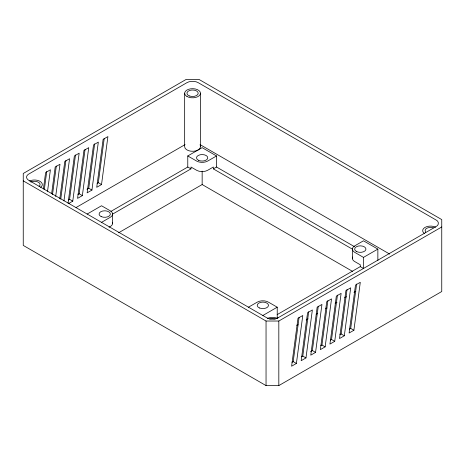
<?xml version="1.0" encoding="UTF-8"?>
<svg xmlns="http://www.w3.org/2000/svg" width="465" height="465" viewBox="0 0 465 465"><rect width="100%" height="100%" fill="white"/><g stroke="black" fill="none" stroke-linecap="round" stroke-linejoin="round"><path stroke-width="0.7" d="M43.425 188.97L45.611 172.556L50.406 169.789L47.546 191.26M44.349 189.418L46.733 171.521M51.667 193.504L55.196 167.022L59.991 164.255L55.695 196.463M52.504 194.62L56.317 165.993M59.822 198.706L64.78 161.489L69.57 158.722L63.943 200.95M60.752 199.107L65.902 160.46M68.07 203.193L74.365 155.955L79.155 153.188L72.767 201.147L68.576 203.565M68.372 199.991L69.57 199.299L75.487 154.926M77.957 194.457L79.155 193.766L85.072 149.393M82.352 195.614L88.739 147.655L83.95 150.422L77.562 198.381L82.352 195.614L79.155 193.766M86.943 189.272L88.739 188.232L94.651 143.859M91.936 190.08L98.324 142.121L93.535 144.888L87.141 192.847L91.936 190.08L88.739 188.232M97.127 183.39L98.324 182.699L104.236 138.326M101.521 184.547L107.909 136.588L103.114 139.355L96.726 187.314L101.521 184.547L98.324 182.699M292.003 362.299L293.2 361.607L299.111 317.235M296.391 363.456L302.785 315.497L297.989 318.263L291.602 366.222L296.391 363.456L293.2 361.607M301.582 356.765L302.785 356.074L308.696 311.701M305.976 357.922L312.364 309.963L307.574 312.73L301.186 360.689L305.976 357.922L302.785 356.074M310.568 351.581L312.364 350.54L318.281 306.168M315.561 352.389L321.949 304.43L317.159 307.196L310.771 355.155L315.561 352.389L312.364 350.54M320.751 345.704L321.949 345.013L327.866 300.634M325.145 346.855L331.533 298.896L326.744 301.663L320.356 349.622L325.145 346.855L321.949 345.013M330.336 340.171L331.533 339.479L337.445 295.101M334.73 341.322L341.118 293.363L336.329 296.129L329.935 344.088L334.73 341.322L331.533 339.479M339.921 334.637L341.118 333.946L347.029 289.567M344.315 335.788L350.703 287.835L345.908 290.596L339.52 338.555L344.315 335.788L341.118 333.946M349.506 329.104L350.703 328.412L356.614 284.034M353.894 330.255L360.288 282.302L355.493 285.068L349.105 333.021L353.894 330.255L350.703 328.412M76.039 207.559L185.093 144.592M87.141 214.057L101.521 205.757L110.647 211.034A7.905 4.563 0 0 1 110.304 217.283L101.521 222.357M110.897 211.412L187.773 167.022L187.773 155.955L202.153 147.655L216.527 155.955L216.527 167.022L354.69 246.793M112.216 214.336L190.97 168.871L190.97 167.022L196.922 170.446A7.905 4.563 0 0 0 207.739 170.254L213.33 167.022L213.33 168.871L352.749 249.362M216.527 155.955L207.739 161.03A7.905 4.563 0 0 1 196.922 161.227L187.773 155.955M109.06 227.222L110.304 226.507A7.905 4.563 0 0 0 112.431 222.282M213.33 168.871L216.527 167.022M118.651 232.756L202.153 184.547L352.656 271.438M248.473 307.196L257.261 302.128A7.905 4.563 0 0 1 268.782 302.337L277.227 307.196L277.227 318.263L436.158 226.507C439.117 225.345 439.082 221.224 436.158 220.05L198.16 82.642A7.905 4.563 0 0 0 186.977 82.642L28.208 174.381A7.888 4.557 0 0 0 28.528 180.188L266.84 317.804A7.905 4.563 0 0 0 278.024 317.804M262.847 315.497L277.227 307.196M277.157 314.619L360.288 266.619L363.479 268.468L363.479 257.401L377.859 249.101L377.859 260.615M23.25 180.856L266.044 321.03L278.82 321.03L441.75 226.967M296.786 325.419L298.042 324.692M306.214 319.972L308.097 318.885M316.27 314.171L317.525 313.445M325.698 308.725L326.953 307.999M335.12 303.285L337.009 302.198M344.548 297.838L346.437 296.751M353.975 292.398L355.859 291.311M278.82 385.59L441.75 291.52L441.75 219.59L198.956 79.41L186.18 79.41L23.25 173.48L23.25 245.41L266.044 385.59L278.82 385.59L278.82 321.03M433.392 227.833C430.421 226.513 423.103 227.984 425.678 232.285M200.043 144.598L389.687 254.088M377.859 249.101L363.479 240.8L354.696 245.875A7.905 4.563 0 0 0 354.353 252.117L363.479 257.401M187.773 167.022L190.97 168.871M69.57 199.299L72.767 201.147M360.288 266.619L360.288 264.777L354.353 261.342A7.905 4.563 0 0 1 352.697 257.046M352.383 248.955L352.383 258.18M266.044 321.03L266.044 385.59M202.153 171.149L202.153 184.547M200.473 93.244L200.473 146.737M184.663 93.244L184.663 146.737A7.905 4.563 0 0 0 193.597 151.259A7.905 4.563 0 0 0 200.206 145.551M112.617 214.196L112.617 223.421M424.516 233.593A7.905 4.563 0 0 1 424.975 227.426A7.905 4.563 0 0 1 435.653 227.158M269.607 319.13A5.65 3.261 0 0 1 275.257 319.13M267.352 318.455A7.905 4.563 0 0 1 277.518 318.455M40.676 187.343A7.888 4.557 0 0 0 40.362 181.542L38.88 180.786A7.888 4.557 0 0 0 29.609 180.955M30.8 182.059A5.65 3.261 0 0 1 38.264 182.152A5.65 3.261 0 0 1 39.054 186.436M186.977 96.476A7.905 4.563 0 0 0 200.206 94.43A7.905 4.563 0 0 0 190.522 88.838A7.905 4.563 0 0 0 186.977 96.476M356.742 251.635A5.65 3.261 0 0 0 365.874 249.612A5.65 3.261 0 0 0 358.277 246.055A5.65 3.261 0 0 0 356.742 251.635M198.596 160.344A5.65 3.261 0 0 0 207.727 158.315A5.65 3.261 0 0 0 200.124 154.764A5.65 3.261 0 0 0 198.596 160.344M259.569 308.01A5.65 3.261 0 0 0 268.474 305.668A5.65 3.261 0 0 0 260.505 302.39A5.65 3.261 0 0 0 259.569 308.01M101.161 216.591A5.65 3.261 0 0 0 110.292 214.568A5.65 3.261 0 0 0 102.689 211.011A5.65 3.261 0 0 0 101.161 216.591M189.743 96.069A5.65 3.261 0 0 0 198.212 93.244A5.65 3.261 0 0 0 189.743 90.425A5.65 3.261 0 0 0 189.743 96.069"/></g></svg>
